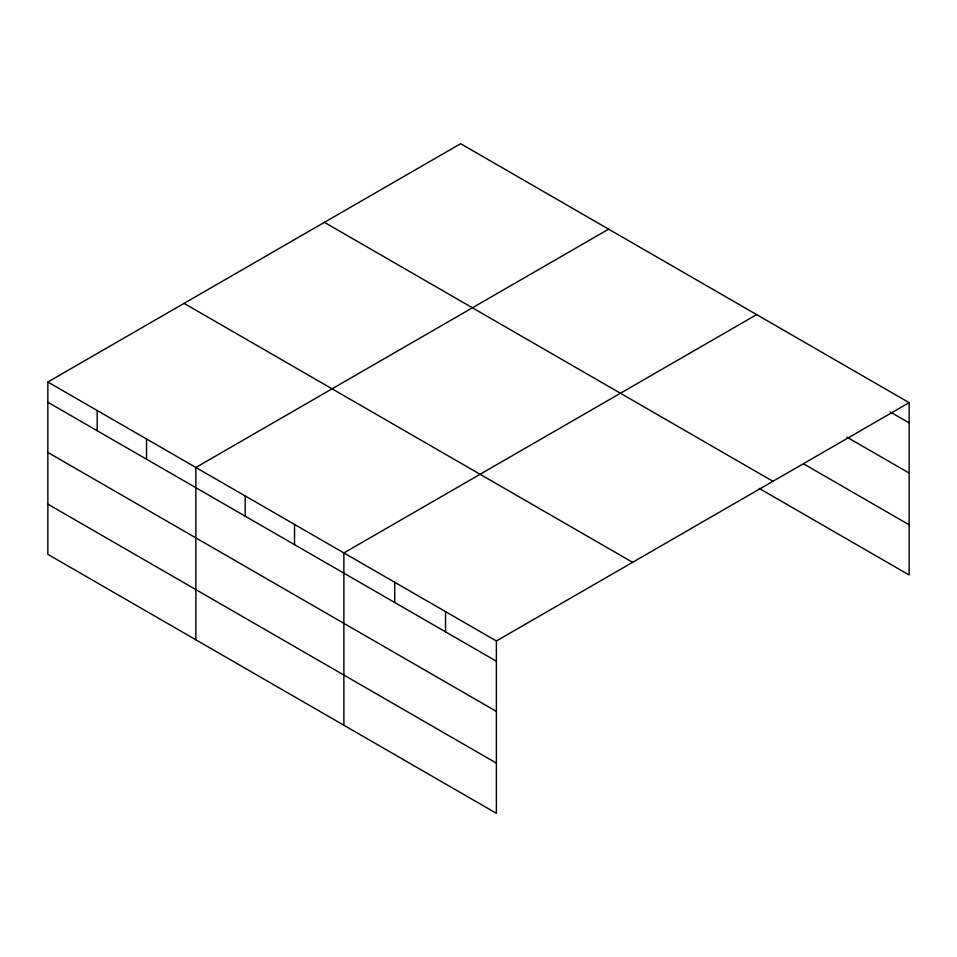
<?xml version="1.0" encoding="UTF-8"?>
<svg xmlns="http://www.w3.org/2000/svg" width="957" height="957" viewBox="0 0 957 957"><rect width="100%" height="100%" fill="white"/><g stroke="black" fill="none" stroke-linecap="round" stroke-linejoin="round"><path stroke-width="1.44" d="M47.85 382.01L496.372 640.975L496.372 813.294L47.85 554.342L47.85 382.01L460.628 143.706L909.15 402.658L909.15 574.99L759.188 488.405M608.64 229.154L195.862 467.471L195.862 639.802M756.652 314.614L343.874 552.931L343.874 725.25M496.372 640.975L909.15 402.658M890.082 411.869L909.15 422.874M846.885 437.122L909.15 473.069M803.677 463.894L909.15 524.795M324.411 222.347L772.933 481.299M184.067 303.369L632.589 562.321M47.85 402.239L496.372 661.191M47.85 452.434L496.372 711.386M47.85 504.148L496.372 763.1M445.543 611.619L445.543 631.847M394.715 582.275L394.715 602.491M294.541 524.436L294.541 544.665M245.207 495.953L245.207 516.182M146.529 438.988L146.529 459.204M97.183 410.505L97.183 430.722"/></g></svg>
